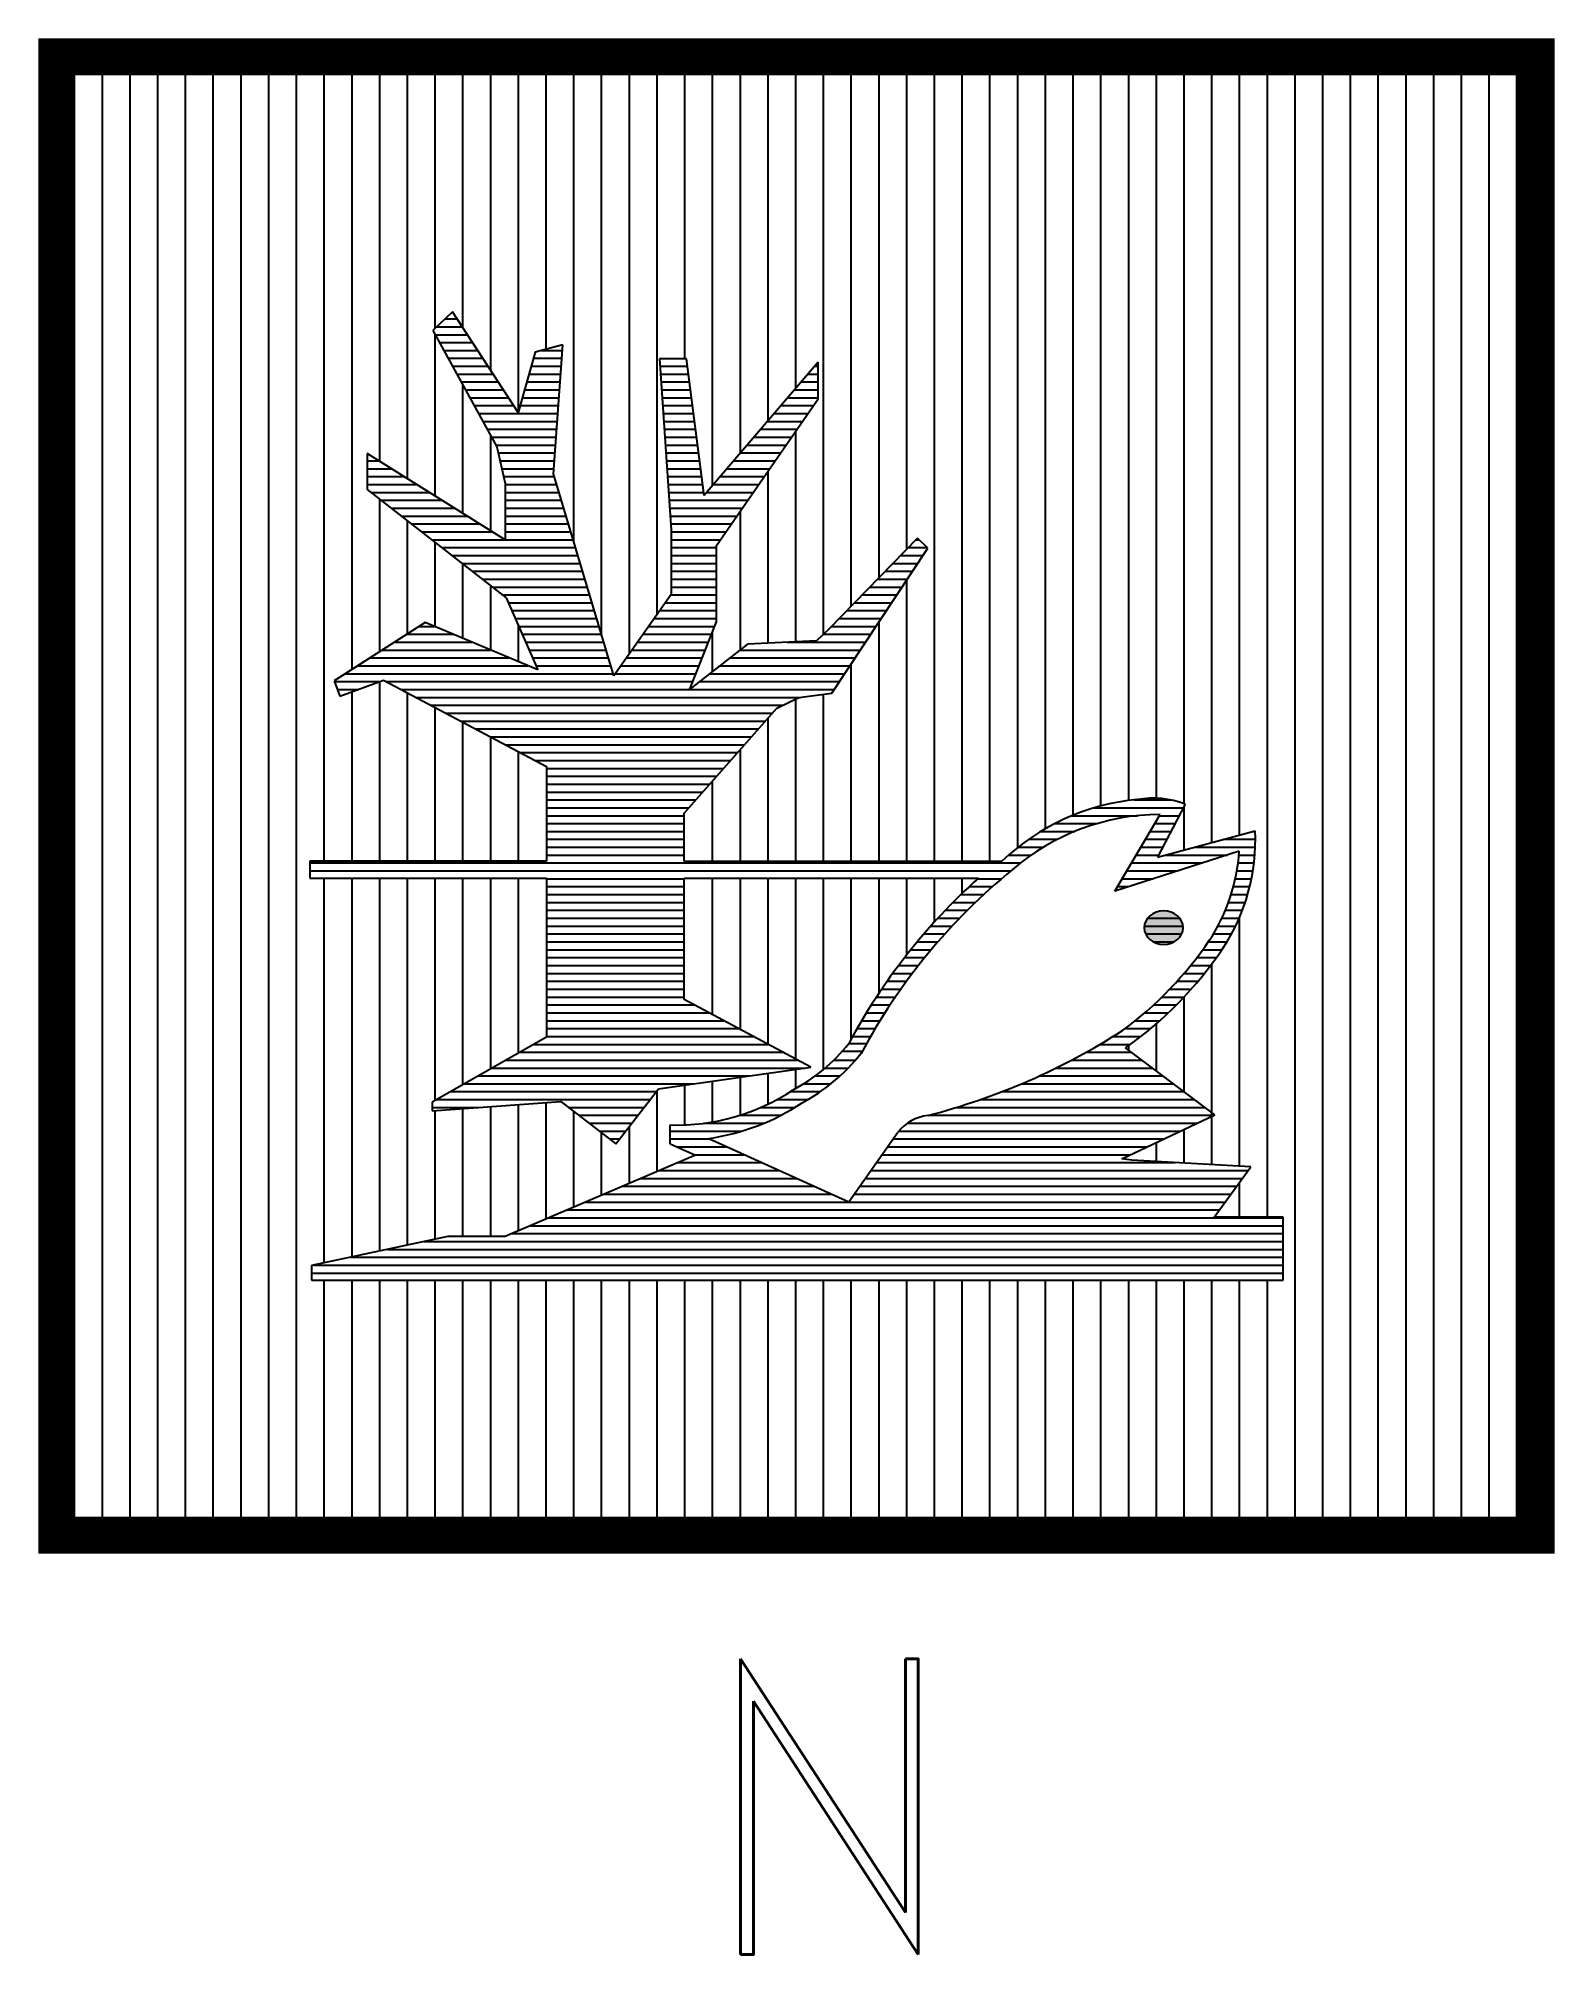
# Model space of a CAD drawing. Header units: inches. Extents: x -492226 to -488382, y 234253 to 239113.
import ezdxf

# ---------------------------------------------------------------- set-up
doc = ezdxf.new("R2010")
doc.units = ezdxf.units.IN
doc.header["$MEASUREMENT"] = 0
doc.layers.get('0').update_dxf_attribs({"color": 2})
doc.layers.add('TXT', color=7, linetype='Continuous')
doc.layers.add('VEILIG', color=7, linetype='Continuous')
doc.styles.add('ROMAND', font='romand')

msp = doc.modelspace()

# ---------------------------------------------------------------- hatches: boundary and pattern name
h = msp.add_hatch(color=0)
edge = h.paths.add_edge_path()
edge.add_ellipse((-489373, 236857.5), major_axis=(49.4, 0), ratio=0.861706, start_angle=0, end_angle=360, ccw=False)

# ---------------------------------------------------------------- linework, layer by layer
at = {"color": 0}
for p, q in [((-492133.6, 235316.4), (-492133.6, 239066.4)), ((-488477.4, 235316.4), (-488477.4, 239066.4)), ((-491176.2, 238419.3), (-491226, 238372.6)), ((-491009.1, 238163.8), (-491176.2, 238419.3)), ((-491226, 238372.6), (-491063.2, 238076.7)), ((-491216.4, 238381.6), (-491151.5, 238381.6)), ((-491195.1, 238401.6), (-491164.6, 238401.6)), ((-491220, 238361.6), (-491138.4, 238361.6)), ((-491208.9, 238341.6), (-491125.3, 238341.6)), ((-491197.9, 238321.6), (-491112.2, 238321.6)), ((-490966.4, 238317.3), (-491009.1, 238163.8)), ((-490896.2, 238335.6), (-490966.4, 238317.3)), ((-490950, 238321.6), (-490897.2, 238321.6)), ((-490919.6, 238008.4), (-490896.2, 238335.6)), ((-491186.9, 238301.6), (-491099.2, 238301.6)), ((-491175.9, 238281.6), (-491086.1, 238281.6)), ((-490976.3, 238281.6), (-490900.1, 238281.6)), ((-490970.7, 238301.6), (-490898.6, 238301.6)), ((-490582.6, 238300.7), (-490651.1, 238300.7)), ((-490651.1, 238300.7), (-490621.7, 237866.4)), ((-490649.8, 238281.6), (-490580.1, 238281.6)), ((-490538.1, 237954.1), (-490582.6, 238300.7)), ((-490249, 238291.5), (-490530.6, 237962.9)), ((-490257.5, 238281.6), (-490249, 238281.6)), ((-490249, 238198.5), (-490249, 238291.5)), ((-491164.9, 238261.6), (-491073, 238261.6)), ((-491153.9, 238241.6), (-491059.9, 238241.6)), ((-491142.9, 238221.6), (-491046.8, 238221.6)), ((-490993, 238221.6), (-490904.4, 238221.6)), ((-490987.4, 238241.6), (-490902.9, 238241.6)), ((-490981.9, 238261.6), (-490901.5, 238261.6)), ((-490648.4, 238261.6), (-490577.5, 238261.6)), ((-490647.1, 238241.6), (-490575, 238241.6)), ((-490645.7, 238221.6), (-490572.4, 238221.6)), ((-490308.9, 238221.6), (-490249, 238221.6)), ((-490291.8, 238241.6), (-490249, 238241.6)), ((-490274.6, 238261.6), (-490249, 238261.6)), ((-491131.9, 238201.6), (-491033.7, 238201.6)), ((-491120.9, 238181.6), (-491020.7, 238181.6)), ((-491004.1, 238181.6), (-490907.2, 238181.6)), ((-490998.6, 238201.6), (-490905.8, 238201.6)), ((-490644.4, 238201.6), (-490569.8, 238201.6)), ((-490643, 238181.6), (-490567.3, 238181.6)), ((-490506.8, 237827.1), (-490249, 238198.5)), ((-490343.2, 238181.6), (-490260.8, 238181.6)), ((-490326.1, 238201.6), (-490249, 238201.6)), ((-491109.9, 238161.6), (-490908.6, 238161.6)), ((-491098.9, 238141.6), (-490910.1, 238141.6)), ((-491087.8, 238121.6), (-490911.5, 238121.6)), ((-490641.7, 238161.6), (-490564.7, 238161.6)), ((-490640.3, 238141.6), (-490562.1, 238141.6)), ((-490639, 238121.6), (-490559.6, 238121.6)), ((-490394.6, 238121.6), (-490302.4, 238121.6)), ((-490377.5, 238141.6), (-490288.6, 238141.6)), ((-490360.3, 238161.6), (-490274.7, 238161.6)), ((-491076.8, 238101.6), (-490912.9, 238101.6)), ((-491065.8, 238081.6), (-490914.4, 238081.6)), ((-491063.2, 238076.7), (-491042.4, 237984.4)), ((-490637.6, 238101.6), (-490557, 238101.6)), ((-490636.3, 238081.6), (-490554.4, 238081.6)), ((-490428.9, 238081.6), (-490330.2, 238081.6)), ((-490411.8, 238101.6), (-490316.3, 238101.6)), ((-491391.7, 238060), (-491391.7, 237968.5)), ((-491042.4, 237841.5), (-491391.7, 238060)), ((-491391.7, 238041.6), (-491362.2, 238041.6)), ((-491059.8, 238061.6), (-490915.8, 238061.6)), ((-491055.2, 238041.6), (-490917.2, 238041.6)), ((-490634.9, 238061.6), (-490551.9, 238061.6)), ((-490633.5, 238041.6), (-490549.3, 238041.6)), ((-490463.2, 238041.6), (-490358, 238041.6)), ((-490446.1, 238061.6), (-490344.1, 238061.6)), ((-491391.7, 238021.6), (-491330.2, 238021.6)), ((-491391.7, 238001.6), (-491298.3, 238001.6)), ((-491391.7, 237981.6), (-491266.3, 237981.6)), ((-491050.7, 238021.6), (-490918.6, 238021.6)), ((-491046.2, 238001.6), (-490917.6, 238001.6)), ((-491042.4, 237984.4), (-491042.4, 237841.5)), ((-491042.4, 237981.6), (-490911.6, 237981.6)), ((-490767, 237496), (-490919.6, 238008.4)), ((-490632.2, 238021.6), (-490546.7, 238021.6)), ((-490630.8, 238001.6), (-490544.2, 238001.6)), ((-490629.5, 237981.6), (-490541.6, 237981.6)), ((-490514.6, 237981.6), (-490399.6, 237981.6)), ((-490497.5, 238001.6), (-490385.7, 238001.6)), ((-490480.3, 238021.6), (-490371.8, 238021.6)), ((-491391.7, 237968.5), (-491039.4, 237694.1)), ((-491382.8, 237961.6), (-491234.3, 237961.6)), ((-491382.8, 237961.6), (-491234.3, 237961.6)), ((-491357.1, 237941.6), (-491202.3, 237941.6)), ((-491357.1, 237941.6), (-491202.3, 237941.6)), ((-491042.4, 237961.6), (-490905.7, 237961.6)), ((-491042.4, 237961.6), (-490905.7, 237961.6)), ((-491042.4, 237941.6), (-490899.7, 237941.6)), ((-491042.4, 237941.6), (-490899.7, 237941.6)), ((-490628.1, 237961.6), (-490539, 237961.6)), ((-490628.1, 237961.6), (-490539, 237961.6)), ((-490626.8, 237941.6), (-490427.4, 237941.6)), ((-490626.8, 237941.6), (-490427.4, 237941.6)), ((-490530.6, 237962.9), (-490538.1, 237954.1)), ((-490531.8, 237961.6), (-490413.5, 237961.6)), ((-491331.5, 237921.6), (-491170.3, 237921.6)), ((-491305.8, 237901.6), (-491138.3, 237901.6)), ((-491280.1, 237881.6), (-491106.4, 237881.6)), ((-491042.4, 237921.6), (-490893.7, 237921.6)), ((-491042.4, 237901.6), (-490887.8, 237901.6)), ((-491042.4, 237881.6), (-490881.8, 237881.6)), ((-490625.4, 237921.6), (-490441.3, 237921.6)), ((-490624.1, 237901.6), (-490455.1, 237901.6)), ((-490622.7, 237881.6), (-490469, 237881.6)), ((-491254.4, 237861.6), (-491074.4, 237861.6)), ((-491228.8, 237841.6), (-490869.9, 237841.6)), ((-491042.4, 237861.6), (-490875.9, 237861.6)), ((-490621.7, 237866.4), (-490621.7, 237702.5)), ((-490621.7, 237861.6), (-490482.9, 237861.6)), ((-490621.7, 237841.6), (-490496.8, 237841.6)), ((-489997, 237845.5), (-490221.8, 237615)), ((-490000.9, 237841.6), (-489993, 237841.6)), ((-489970.6, 237819.7), (-489997, 237845.5)), ((-491203.1, 237821.6), (-490864, 237821.6)), ((-491177.4, 237801.6), (-490858, 237801.6)), ((-491151.8, 237781.6), (-490852.1, 237781.6)), ((-490621.7, 237821.6), (-490506.8, 237821.6)), ((-490621.7, 237801.6), (-490506.8, 237801.6)), ((-490621.7, 237781.6), (-490506.8, 237781.6)), ((-490506.8, 237809.4), (-490506.8, 237827.1)), ((-490506.8, 237632.9), (-490506.8, 237809.4)), ((-490214.3, 237452.7), (-489970.6, 237819.7)), ((-490059.4, 237781.6), (-489995.9, 237781.6)), ((-490039.9, 237801.6), (-489982.6, 237801.6)), ((-490020.4, 237821.6), (-489972.4, 237821.6)), ((-491126.1, 237761.6), (-490846.1, 237761.6)), ((-491100.4, 237741.6), (-490840.1, 237741.6)), ((-490621.7, 237761.6), (-490506.8, 237761.6)), ((-490621.7, 237741.6), (-490506.8, 237741.6)), ((-490098.4, 237741.6), (-490022.5, 237741.6)), ((-490078.9, 237761.6), (-490009.2, 237761.6)), ((-491074.7, 237721.6), (-490834.2, 237721.6)), ((-491049.1, 237701.6), (-490828.2, 237701.6)), ((-491039.4, 237694.1), (-490959.9, 237511.2)), ((-490621.7, 237702.5), (-490767, 237496)), ((-490622.4, 237701.6), (-490506.8, 237701.6)), ((-490621.7, 237721.6), (-490506.8, 237721.6)), ((-490137.4, 237701.6), (-490049, 237701.6)), ((-490117.9, 237721.6), (-490035.7, 237721.6)), ((-491034, 237681.6), (-490822.3, 237681.6)), ((-491025.3, 237661.6), (-490816.3, 237661.6)), ((-491016.6, 237641.6), (-490810.4, 237641.6)), ((-490664.6, 237641.6), (-490506.8, 237641.6)), ((-490650.5, 237661.6), (-490506.8, 237661.6)), ((-490636.4, 237681.6), (-490506.8, 237681.6)), ((-490195.9, 237641.6), (-490088.9, 237641.6)), ((-490176.4, 237661.6), (-490075.6, 237661.6)), ((-490156.9, 237681.6), (-490062.3, 237681.6)), ((-491245.4, 237631.7), (-491475.7, 237483.9)), ((-491292.3, 237601.6), (-491174.1, 237601.6)), ((-491261.2, 237621.6), (-491221.4, 237621.6)), ((-490959.9, 237511.2), (-491245.4, 237631.7)), ((-491007.9, 237621.6), (-490804.4, 237621.6)), ((-490999.2, 237601.6), (-490798.5, 237601.6)), ((-490692.7, 237601.6), (-490519.2, 237601.6)), ((-490678.7, 237621.6), (-490511.3, 237621.6)), ((-490574, 237462.5), (-490506.8, 237632.9)), ((-490221.8, 237615), (-490252.8, 237585.4)), ((-490235.9, 237601.6), (-490115.4, 237601.6)), ((-490215.4, 237621.6), (-490102.2, 237621.6)), ((-491385.8, 237541.6), (-491031.9, 237541.6)), ((-491354.7, 237561.6), (-491079.3, 237561.6)), ((-491323.5, 237581.6), (-491126.7, 237581.6)), ((-490990.5, 237581.6), (-490792.5, 237581.6)), ((-490981.8, 237561.6), (-490786.5, 237561.6)), ((-490973.1, 237541.6), (-490780.6, 237541.6)), ((-490734.9, 237541.6), (-490542.8, 237541.6)), ((-490720.9, 237561.6), (-490534.9, 237561.6)), ((-490706.8, 237581.6), (-490527, 237581.6)), ((-490427.8, 237576.4), (-490574, 237462.5)), ((-490472.5, 237541.6), (-490155.3, 237541.6)), ((-490446.8, 237561.6), (-490142, 237561.6)), ((-490252.8, 237585.4), (-490427.8, 237576.4)), ((-490327.7, 237581.6), (-490128.7, 237581.6)), ((-491448.2, 237501.6), (-490558.6, 237501.6)), ((-491448.2, 237501.6), (-490558.6, 237501.6)), ((-491417, 237521.6), (-490984.6, 237521.6)), ((-490964.4, 237521.6), (-490774.6, 237521.6)), ((-490749, 237521.6), (-490550.7, 237521.6)), ((-490523.8, 237501.6), (-490181.9, 237501.6)), ((-490523.8, 237501.6), (-490181.9, 237501.6)), ((-490498.2, 237521.6), (-490168.6, 237521.6)), ((-491475.7, 237483.9), (-491461.4, 237445.1)), ((-491474.8, 237481.6), (-491362.5, 237481.6)), ((-491474.8, 237481.6), (-491362.5, 237481.6)), ((-491467.4, 237461.6), (-491416.7, 237461.6)), ((-491461.4, 237445.1), (-491351.1, 237485.7)), ((-491351.1, 237485.7), (-490937.3, 237265.9)), ((-491343.3, 237481.6), (-490566.5, 237481.6)), ((-491343.3, 237481.6), (-490566.5, 237481.6)), ((-491305.6, 237461.6), (-490208.4, 237461.6)), ((-491268, 237441.6), (-490294.1, 237441.6)), ((-490549.5, 237481.6), (-490195.1, 237481.6)), ((-490549.5, 237481.6), (-490195.1, 237481.6)), ((-490353.8, 237414.6), (-490297.6, 237441.1)), ((-490297.6, 237441.1), (-490214.3, 237452.7)), ((-491230.3, 237421.6), (-490339, 237421.6)), ((-491192.7, 237401.6), (-490365.3, 237401.6)), ((-490588.6, 237147.6), (-490353.8, 237414.6)), ((-491155, 237381.6), (-490382.9, 237381.6)), ((-491117.3, 237361.6), (-490400.5, 237361.6)), ((-491079.7, 237341.6), (-490418, 237341.6)), ((-491042, 237321.6), (-490435.6, 237321.6)), ((-491004.4, 237301.6), (-490453.2, 237301.6)), ((-490966.7, 237281.6), (-490470.8, 237281.6)), ((-490937.3, 237265.9), (-490937.3, 237025.8)), ((-490937.3, 237261.6), (-490488.4, 237261.6)), ((-490937.3, 237241.6), (-490506, 237241.6)), ((-490937.3, 237221.6), (-490523.5, 237221.6)), ((-490937.3, 237201.6), (-490541.1, 237201.6)), ((-490937.3, 237181.6), (-490558.7, 237181.6)), ((-490937.3, 237161.6), (-490576.3, 237161.6)), ((-489548.8, 237161.6), (-489323.1, 237161.6)), ((-489448, 237181.6), (-489355.2, 237181.6)), ((-489318.2, 237170.9), (-489388.5, 237036.1)), ((-490937.3, 237141.6), (-490588.6, 237141.6)), ((-490937.3, 237121.6), (-490588.6, 237121.6)), ((-490937.3, 237101.6), (-490588.6, 237101.6)), ((-490588.6, 237025.8), (-490588.6, 237147.6)), ((-489684.5, 237101.6), (-489598.2, 237101.6)), ((-489648.8, 237121.6), (-489540.9, 237121.6)), ((-489605.6, 237141.6), (-489439.1, 237141.6)), ((-489496.6, 236950.5), (-489382.1, 237144.7)), ((-489407.5, 237101.6), (-489354.4, 237101.6)), ((-489395.7, 237121.6), (-489343.9, 237121.6)), ((-489388.5, 237036.1), (-489141.2, 237103.5)), ((-489383.9, 237141.6), (-489333.5, 237141.6)), ((-489148.3, 237101.6), (-489141.1, 237101.6)), ((-490937.3, 237081.6), (-490588.6, 237081.6)), ((-490937.3, 237061.6), (-490588.6, 237061.6)), ((-489742, 237061.6), (-489678, 237061.6)), ((-489715.1, 237081.6), (-489641.9, 237081.6)), ((-489181.6, 237051.2), (-489496.6, 236950.5)), ((-489431.1, 237061.6), (-489375.2, 237061.6)), ((-489419.3, 237081.6), (-489364.8, 237081.6)), ((-489295.1, 237061.6), (-489141, 237061.6)), ((-489221.7, 237081.6), (-489140.6, 237081.6)), ((-490937.3, 237025.8), (-491537.7, 237025.8)), ((-491537.7, 237025.8), (-491537.7, 236983.4)), ((-491537.7, 237021.6), (-489736.1, 237021.6)), ((-491537.7, 237021.6), (-489736.1, 237021.6)), ((-490937.3, 237041.6), (-490588.6, 237041.6)), ((-490937.3, 237041.6), (-490588.6, 237041.6)), ((-490588.6, 237025.8), (-489783, 237025.8)), ((-489765.9, 237041.6), (-489708.9, 237041.6)), ((-489765.9, 237041.6), (-489708.9, 237041.6)), ((-489454.7, 237021.6), (-489274.2, 237021.6)), ((-489454.7, 237021.6), (-489274.2, 237021.6)), ((-489442.9, 237041.6), (-489385.6, 237041.6)), ((-489442.9, 237041.6), (-489385.6, 237041.6)), ((-489368.5, 237041.6), (-489211.6, 237041.6)), ((-489368.5, 237041.6), (-489211.6, 237041.6)), ((-489184.4, 237021.6), (-489144.1, 237021.6)), ((-489184.4, 237021.6), (-489144.1, 237021.6)), ((-489182.3, 237041.6), (-489142.1, 237041.6)), ((-489182.3, 237041.6), (-489142.1, 237041.6)), ((-491537.7, 237001.6), (-489760.5, 237001.6)), ((-491537.7, 236983.4), (-490937.3, 236983.4)), ((-490937.3, 236983.4), (-490937.3, 236579.8)), ((-490937.3, 236981.6), (-490588.6, 236981.6)), ((-490937.3, 236961.6), (-490588.6, 236961.6)), ((-490588.6, 236675.4), (-490588.6, 236983.4)), ((-490588.6, 236983.4), (-489842.4, 236983.4)), ((-489866, 236961.6), (-489807.3, 236961.6)), ((-489844.3, 236981.6), (-489784.4, 236981.6)), ((-489490.1, 236961.6), (-489461.9, 236961.6)), ((-489478.3, 236981.6), (-489399.3, 236981.6)), ((-489466.5, 237001.6), (-489336.8, 237001.6)), ((-489196.2, 236961.6), (-489154.9, 236961.6)), ((-489191.3, 236981.6), (-489150.4, 236981.6)), ((-489187.4, 237001.6), (-489146.9, 237001.6)), ((-490937.3, 236941.6), (-490588.6, 236941.6)), ((-490937.3, 236921.6), (-490588.6, 236921.6)), ((-489907, 236921.6), (-489850.4, 236921.6)), ((-489886.9, 236941.6), (-489829.3, 236941.6)), ((-489208.8, 236921.6), (-489166.4, 236921.6)), ((-489202, 236941.6), (-489160.2, 236941.6)), ((-490937.3, 236901.6), (-490588.6, 236901.6)), ((-490937.3, 236881.6), (-490588.6, 236881.6)), ((-490937.3, 236861.6), (-490588.6, 236861.6)), ((-489963.2, 236861.6), (-489909.4, 236861.6)), ((-489945.2, 236881.6), (-489890.5, 236881.6)), ((-489926.4, 236901.6), (-489870.8, 236901.6)), ((-489422.2, 236861.6), (-489323.9, 236861.6)), ((-489413.8, 236881.6), (-489332.3, 236881.6)), ((-489235.8, 236861.6), (-489190.9, 236861.6)), ((-489225.6, 236881.6), (-489181.7, 236881.6)), ((-489216.7, 236901.6), (-489173.6, 236901.6)), ((-490937.3, 236841.6), (-490588.6, 236841.6)), ((-490937.3, 236821.6), (-490588.6, 236821.6)), ((-489997.6, 236821.6), (-489945.3, 236821.6)), ((-489980.7, 236841.6), (-489927.7, 236841.6)), ((-489418.9, 236841.6), (-489327.2, 236841.6)), ((-489399.6, 236821.6), (-489346.5, 236821.6)), ((-489260.1, 236821.6), (-489212.6, 236821.6)), ((-489247.2, 236841.6), (-489201.1, 236841.6)), ((-490937.3, 236801.6), (-490588.6, 236801.6)), ((-490937.3, 236781.6), (-490588.6, 236781.6)), ((-490937.3, 236761.6), (-490588.6, 236761.6)), ((-490045, 236761.6), (-489994.7, 236761.6)), ((-490029.7, 236781.6), (-489978.8, 236781.6)), ((-490013.9, 236801.6), (-489962.3, 236801.6)), ((-489304.8, 236761.6), (-489254, 236761.6)), ((-489289.1, 236781.6), (-489239.3, 236781.6)), ((-489274.2, 236801.6), (-489225.3, 236801.6)), ((-490937.3, 236741.6), (-490588.6, 236741.6)), ((-490937.3, 236721.6), (-490588.6, 236721.6)), ((-490074, 236721.6), (-490024.9, 236721.6)), ((-490059.7, 236741.6), (-490010, 236741.6)), ((-489339, 236721.6), (-489285.9, 236721.6)), ((-489321.4, 236741.6), (-489269.5, 236741.6)), ((-490937.3, 236701.6), (-490588.6, 236701.6)), ((-490937.3, 236681.6), (-490588.6, 236681.6)), ((-490267.5, 236503.7), (-490588.6, 236675.4)), ((-490101.2, 236681.6), (-490053.1, 236681.6)), ((-490087.8, 236701.6), (-490039.2, 236701.6)), ((-489377.4, 236681.6), (-489321.5, 236681.6)), ((-489357.7, 236701.6), (-489303.2, 236701.6)), ((-490937.3, 236661.6), (-490562.7, 236661.6)), ((-490937.3, 236641.6), (-490525.3, 236641.6)), ((-490937.3, 236621.6), (-490487.9, 236621.6)), ((-490138.6, 236621.6), (-490091.9, 236621.6)), ((-490126.6, 236641.6), (-490079.4, 236641.6)), ((-490114.1, 236661.6), (-490066.5, 236661.6)), ((-489444.8, 236621.6), (-489383, 236621.6)), ((-489420.9, 236641.6), (-489361.3, 236641.6)), ((-489398.5, 236661.6), (-489340.8, 236661.6)), ((-490937.3, 236579.8), (-491227.4, 236414.8)), ((-490937.3, 236601.6), (-490450.5, 236601.6)), ((-490937.3, 236581.6), (-490413.1, 236581.6)), ((-490937.3, 236581.6), (-490413.1, 236581.6)), ((-490161.6, 236581.6), (-490115.7, 236581.6)), ((-490161.6, 236581.6), (-490115.7, 236581.6)), ((-490150.3, 236601.6), (-490104, 236601.6)), ((-489501, 236581.6), (-489430.8, 236581.6)), ((-489501, 236581.6), (-489430.8, 236581.6)), ((-489470.4, 236601.6), (-489406.1, 236601.6)), ((-491039.8, 236521.6), (-490300.9, 236521.6)), ((-491004.6, 236541.6), (-490338.3, 236541.6)), ((-490969.5, 236561.6), (-490375.7, 236561.6)), ((-490969.5, 236561.6), (-490375.7, 236561.6)), ((-490209.2, 236521.6), (-490154.3, 236521.6)), ((-490187.3, 236544.7), (-490140.7, 236544.7)), ((-490187.3, 236544.7), (-490136.9, 236544.7)), ((-490171.4, 236563.6), (-490125.8, 236563.6)), ((-490171.4, 236563.6), (-490125.8, 236563.6)), ((-489606.3, 236521.6), (-489428.4, 236521.6)), ((-489569.2, 236541.6), (-489455, 236541.6)), ((-489534.2, 236561.6), (-489457.2, 236561.6)), ((-489534.2, 236561.6), (-489457.2, 236561.6)), ((-489243.3, 236382.4), (-489469.6, 236552.6)), ((-491110.1, 236481.6), (-490423.4, 236481.6)), ((-491075, 236501.6), (-490282.5, 236501.6)), ((-490653.8, 236448.8), (-490267.5, 236503.7)), ((-490256.3, 236481.6), (-490193.3, 236481.6)), ((-490231.1, 236501.6), (-490172.7, 236501.6)), ((-489687.9, 236481.6), (-489375.2, 236481.6)), ((-489645.8, 236501.6), (-489401.8, 236501.6)), ((-491215.6, 236421.6), (-490674.8, 236421.6)), ((-491180.4, 236441.6), (-490659.4, 236441.6)), ((-491145.3, 236461.6), (-490564.2, 236461.6)), ((-490761.4, 236309.1), (-490653.8, 236448.8)), ((-490353.4, 236421.6), (-490274.6, 236421.6)), ((-490319.5, 236441.6), (-490243.4, 236441.6)), ((-490285.8, 236461.6), (-490216.7, 236461.6)), ((-489837.2, 236421.6), (-489295.5, 236421.6)), ((-489782.8, 236441.6), (-489322, 236441.6)), ((-489733.4, 236461.6), (-489348.6, 236461.6)), ((-491227.4, 236393.2), (-490900.8, 236416.4)), ((-491227.4, 236414.8), (-491227.4, 236393.2)), ((-491227.4, 236401.6), (-491109.4, 236401.6)), ((-490900.8, 236416.4), (-490761.4, 236309.1)), ((-490881.5, 236401.6), (-490690.2, 236401.6)), ((-490855.5, 236381.6), (-490705.6, 236381.6)), ((-490448, 236381.6), (-490343.5, 236381.6)), ((-490394.5, 236401.6), (-490308, 236401.6)), ((-489968.8, 236381.6), (-489245, 236381.6)), ((-489898.3, 236401.6), (-489268.9, 236401.6)), ((-489479.2, 236271.3), (-489243.3, 236382.4)), ((-490829.6, 236361.6), (-490721, 236361.6)), ((-490803.6, 236341.6), (-490736.4, 236341.6)), ((-490623.7, 236309), (-490623.7, 236357.2)), ((-490623.7, 236341.6), (-490442, 236341.6)), ((-490538.7, 236361.6), (-490386.3, 236361.6)), ((-490525.9, 236323), (-490171.1, 236161.8)), ((-490171.1, 236161.8), (-490046.5, 236338.5)), ((-490044.1, 236341.6), (-489330, 236341.6)), ((-490022.5, 236361.6), (-489287.5, 236361.6)), ((-490560.1, 236280.6), (-491042, 236074.4)), ((-490777.6, 236321.6), (-490751.8, 236321.6)), ((-490623.7, 236321.6), (-490522.8, 236321.6)), ((-490623.7, 236309), (-490560.1, 236280.6)), ((-490607.1, 236301.6), (-490478.8, 236301.6)), ((-490562.2, 236281.6), (-490434.8, 236281.6)), ((-490086.7, 236281.6), (-489457.4, 236281.6)), ((-490072.6, 236301.6), (-489414.9, 236301.6)), ((-490058.5, 236321.6), (-489372.5, 236321.6)), ((-490651.3, 236241.6), (-490346.7, 236241.6)), ((-490604.6, 236261.6), (-490390.7, 236261.6)), ((-490114.9, 236241.6), (-489158.5, 236241.6)), ((-490100.8, 236261.6), (-489343.7, 236261.6)), ((-489454, 236267.9), (-489479.2, 236271.3)), ((-489152, 236250.5), (-489454, 236267.9)), ((-489244.7, 236123), (-489152, 236250.5)), ((-490791.5, 236181.6), (-490214.6, 236181.6)), ((-490744.8, 236201.6), (-490258.7, 236201.6)), ((-490698.1, 236221.6), (-490302.7, 236221.6)), ((-490157.2, 236181.6), (-489202.2, 236181.6)), ((-490143.1, 236201.6), (-489187.6, 236201.6)), ((-490129, 236221.6), (-489173.1, 236221.6)), ((-490885, 236141.6), (-489231.2, 236141.6)), ((-490838.3, 236161.6), (-489216.7, 236161.6)), ((-491025.2, 236081.6), (-489070.3, 236081.6)), ((-490978.5, 236101.6), (-489070.3, 236101.6)), ((-490978.5, 236101.6), (-489070.3, 236101.6)), ((-490931.7, 236121.6), (-489070.3, 236121.6)), ((-490931.7, 236121.6), (-489070.3, 236121.6)), ((-489070.3, 236123), (-489244.7, 236123)), ((-489070.3, 235963.4), (-489070.3, 236123)), ((-491187.5, 236074.4), (-491533, 236000.4)), ((-491340.7, 236041.6), (-489070.3, 236041.6)), ((-491247.3, 236061.6), (-489070.3, 236061.6)), ((-491042, 236074.4), (-491187.5, 236074.4)), ((-491533, 236000.4), (-491533, 235963.4)), ((-491527.5, 236001.6), (-489070.3, 236001.6)), ((-491434.1, 236021.6), (-489070.3, 236021.6)), ((-491533, 235981.6), (-489070.3, 235981.6)), ((-491533, 235963.4), (-489070.3, 235963.4))]:
    msp.add_line(p, q, dxfattribs=at)
for p, q in [((-492063.3, 235316.4), (-492063.3, 239066.4)), ((-491993, 235316.4), (-491993, 239066.4)), ((-491922.7, 235316.4), (-491922.7, 239066.4)), ((-491852.4, 235316.4), (-491852.4, 239066.4)), ((-491782.1, 235316.4), (-491782.1, 239066.4)), ((-491711.7, 235316.4), (-491711.7, 239066.4)), ((-491641.4, 235316.4), (-491641.4, 239066.4)), ((-491571.1, 235316.4), (-491571.1, 239066.4)), ((-491500.8, 237025.8), (-491500.8, 239066.4)), ((-491430.5, 237512.9), (-491430.5, 239066.4)), ((-491360.2, 238040.3), (-491360.2, 239066.4)), ((-491289.9, 237996.3), (-491289.9, 239066.4)), ((-491219.6, 238378.6), (-491219.6, 239066.4)), ((-491149.2, 238378.1), (-491149.2, 239066.4)), ((-491078.9, 238270.6), (-491078.9, 239066.4)), ((-491008.6, 238165.5), (-491008.6, 239066.4)), ((-490938.3, 238324.6), (-490938.3, 239066.4)), ((-490868, 237835.1), (-490868, 239066.4)), ((-490797.7, 237598.9), (-490797.7, 239066.4)), ((-490727.4, 237552.3), (-490727.4, 239066.4)), ((-490657.1, 237652.3), (-490657.1, 239066.4)), ((-490586.7, 238300.7), (-490586.7, 239066.4)), ((-490516.4, 237979.5), (-490516.4, 239066.4)), ((-490446.1, 238061.5), (-490446.1, 239066.4)), ((-490375.8, 238143.5), (-490375.8, 239066.4)), ((-490305.5, 238225.6), (-490305.5, 239066.4)), ((-490235.2, 237602.2), (-490235.2, 239066.4)), ((-490164.9, 237673.4), (-490164.9, 239066.4)), ((-490094.6, 237745.5), (-490094.6, 239066.4)), ((-490024.2, 237817.6), (-490024.2, 239066.4)), ((-489953.9, 237025.8), (-489953.9, 239066.4)), ((-489883.6, 237025.8), (-489883.6, 239066.4)), ((-489813.3, 237025.8), (-489813.3, 239066.4)), ((-489743, 237060.7), (-489743, 239066.4)), ((-489672.7, 237108.6), (-489672.7, 239066.4)), ((-489602.4, 237142.9), (-489602.4, 239066.4)), ((-489532.1, 237166.2), (-489532.1, 239066.4)), ((-489461.7, 237179.9), (-489461.7, 239066.4)), ((-489391.4, 237185.8), (-489391.4, 239066.4)), ((-489321.1, 237172), (-489321.1, 239066.4)), ((-489250.8, 237073.6), (-489250.8, 239066.4)), ((-489180.5, 237092.8), (-489180.5, 239066.4)), ((-489110.2, 236123), (-489110.2, 239066.4)), ((-489039.9, 235316.4), (-489039.9, 239066.4)), ((-488969.6, 235316.4), (-488969.6, 239066.4)), ((-488899.2, 235316.4), (-488899.2, 239066.4)), ((-488828.9, 235316.4), (-488828.9, 239066.4)), ((-488758.6, 235316.4), (-488758.6, 239066.4)), ((-488688.3, 235316.4), (-488688.3, 239066.4)), ((-488618, 235316.4), (-488618, 239066.4)), ((-488547.7, 235316.4), (-488547.7, 239066.4)), ((-491219.6, 237952.4), (-491219.6, 238360.8)), ((-491149.2, 237908.4), (-491149.2, 238233.1)), ((-491078.9, 237864.4), (-491078.9, 238105.4)), ((-490305.5, 237582.7), (-490305.5, 238117.2)), ((-490375.8, 237579.1), (-490375.8, 238015.9)), ((-491360.2, 237558), (-491360.2, 237943.9)), ((-491289.9, 237603.1), (-491289.9, 237889.2)), ((-490446.1, 237562.1), (-490446.1, 237914.6)), ((-491219.6, 237620.8), (-491219.6, 237834.4)), ((-491149.2, 237591.1), (-491149.2, 237779.6)), ((-490024.2, 237025.8), (-490024.2, 237738.9)), ((-491078.9, 237561.4), (-491078.9, 237724.8)), ((-491008.6, 237531.7), (-491008.6, 237623.2)), ((-490516.4, 237507.3), (-490516.4, 237608.5)), ((-490094.6, 237025.8), (-490094.6, 237633)), ((-490164.9, 237025.8), (-490164.9, 237527.2)), ((-491430.5, 237025.8), (-491430.5, 237456.5)), ((-491360.2, 237025.8), (-491360.2, 237482.4)), ((-491289.9, 237025.8), (-491289.9, 237453.2)), ((-490235.2, 237025.8), (-490235.2, 237449.8)), ((-491219.6, 237025.8), (-491219.6, 237415.9)), ((-490305.5, 237025.8), (-490305.5, 237437.4)), ((-491149.2, 237025.8), (-491149.2, 237378.5)), ((-490375.8, 237025.8), (-490375.8, 237389.6)), ((-491078.9, 237025.8), (-491078.9, 237341.2)), ((-491008.6, 237025.8), (-491008.6, 237303.8)), ((-490446.1, 237025.8), (-490446.1, 237309.6)), ((-490516.4, 237025.8), (-490516.4, 237229.7)), ((-489321.1, 237054.5), (-489321.1, 237165.3)), ((-491500.8, 236007.3), (-491500.8, 236983.4)), ((-491430.5, 236022.3), (-491430.5, 236983.4)), ((-491360.2, 236037.4), (-491360.2, 236983.4)), ((-491289.9, 236052.4), (-491289.9, 236983.4)), ((-491219.6, 236419.3), (-491219.6, 236983.4)), ((-491149.2, 236459.3), (-491149.2, 236983.4)), ((-491078.9, 236499.3), (-491078.9, 236983.4)), ((-491008.6, 236539.3), (-491008.6, 236983.4)), ((-490516.4, 236636.8), (-490516.4, 236983.4)), ((-490446.1, 236599.2), (-490446.1, 236983.4)), ((-490375.8, 236561.6), (-490375.8, 236983.4)), ((-490305.5, 236524), (-490305.5, 236983.4)), ((-490235.2, 236498.1), (-490235.2, 236983.4)), ((-490164.9, 236575.6), (-490164.9, 236983.4)), ((-490094.6, 236691.6), (-490094.6, 236983.4)), ((-490024.2, 236788.6), (-490024.2, 236983.4)), ((-489953.9, 236872), (-489953.9, 236983.4)), ((-489883.6, 236944.8), (-489883.6, 236983.4)), ((-489180.5, 236252.1), (-489180.5, 236884.4)), ((-489250.8, 236256.2), (-489250.8, 236765.8)), ((-489321.1, 236440.9), (-489321.1, 236682)), ((-489391.4, 236493.8), (-489391.4, 236614.1)), ((-489461.7, 236546.7), (-489461.7, 236558.3)), ((-490516.4, 236365), (-490516.4, 236468.4)), ((-490446.1, 236382.2), (-490446.1, 236478.3)), ((-490375.8, 236410.1), (-490375.8, 236488.3)), ((-490305.5, 236450), (-490305.5, 236498.3)), ((-490657.1, 236239.1), (-490657.1, 236444.6)), ((-490586.7, 236357.5), (-490586.7, 236458.4)), ((-491219.6, 236067.5), (-491219.6, 236393.7)), ((-491149.2, 236074.4), (-491149.2, 236398.7)), ((-491078.9, 236074.4), (-491078.9, 236403.7)), ((-491008.6, 236088.7), (-491008.6, 236408.7)), ((-490938.3, 236118.8), (-490938.3, 236413.7)), ((-490868, 236148.8), (-490868, 236391.2)), ((-490797.7, 236178.9), (-490797.7, 236337)), ((-490727.4, 236209), (-490727.4, 236353.3)), ((-489321.1, 236260.3), (-489321.1, 236345.7)), ((-489391.4, 236264.3), (-489391.4, 236312.6)), ((-489180.5, 236123), (-489180.5, 236211.4)), ((-491500.8, 235316.4), (-491500.8, 235963.4)), ((-491430.5, 235316.4), (-491430.5, 235963.4)), ((-491360.2, 235316.4), (-491360.2, 235963.4)), ((-491289.9, 235316.4), (-491289.9, 235963.4)), ((-491219.6, 235316.4), (-491219.6, 235963.4)), ((-491149.2, 235316.4), (-491149.2, 235963.4)), ((-491078.9, 235316.4), (-491078.9, 235963.4)), ((-491008.6, 235316.4), (-491008.6, 235963.4)), ((-490938.3, 235316.4), (-490938.3, 235963.4)), ((-490868, 235316.4), (-490868, 235963.4)), ((-490797.7, 235316.4), (-490797.7, 235963.4)), ((-490727.4, 235316.4), (-490727.4, 235963.4)), ((-490657.1, 235316.4), (-490657.1, 235963.4)), ((-490586.7, 235316.4), (-490586.7, 235963.4)), ((-490516.4, 235316.4), (-490516.4, 235963.4)), ((-490446.1, 235316.4), (-490446.1, 235963.4)), ((-490375.8, 235316.4), (-490375.8, 235963.4)), ((-490305.5, 235316.4), (-490305.5, 235963.4)), ((-490235.2, 235316.4), (-490235.2, 235963.4)), ((-490164.9, 235316.4), (-490164.9, 235963.4)), ((-490094.6, 235316.4), (-490094.6, 235963.4)), ((-490024.2, 235316.4), (-490024.2, 235963.4)), ((-489953.9, 235316.4), (-489953.9, 235963.4)), ((-489883.6, 235316.4), (-489883.6, 235963.4)), ((-489813.3, 235316.4), (-489813.3, 235963.4)), ((-489743, 235316.4), (-489743, 235963.4)), ((-489672.7, 235316.4), (-489672.7, 235963.4)), ((-489602.4, 235316.4), (-489602.4, 235963.4)), ((-489532.1, 235316.4), (-489532.1, 235963.4)), ((-489461.7, 235316.4), (-489461.7, 235963.4)), ((-489391.4, 235316.4), (-489391.4, 235963.4)), ((-489321.1, 235316.4), (-489321.1, 235963.4)), ((-489250.8, 235316.4), (-489250.8, 235963.4)), ((-489180.5, 235316.4), (-489180.5, 235963.4)), ((-489110.2, 235316.4), (-489110.2, 235963.4))]:
    msp.add_line(p, q)
for centre, radius, start, end in [((-489387.8, 236614.1), 570.7, 95.1969, 133.8304), ((-489399.6, 236958), 228, 69.0904, 100.0863), ((-489378.5, 236564.1), 580.6, 90.3462, 130.6508), ((-489641.5, 237080.2), 500.9, 326.5628, 2.6701), ((-489641.5, 237080.2), 460.9, 326.5628, 356.3911), ((-488780.4, 235810.7), 1542.3, 129.278, 151.8311), ((-488797.7, 235825.6), 1559.4, 132.0613, 151.7526), ((-490035.4, 237352.2), 939.5, 306.4625, 325.9823), ((-490035.4, 237352.2), 979.5, 305.2821, 325.9823), ((-490400.5, 238038.6), 1712.3, 284.5349, 302.6363), ((-490520.6, 236839.8), 445.2, 297.9484, 321.6601), ((-490520.6, 236839.8), 485.2, 297.9484, 321.6601), ((-490608.3, 236892.5), 535.5, 268.3554, 303.6094), ((-490608.3, 236892.5), 575.5, 278.2366, 303.6094), ((-489958.9, 236271.2), 110.5, 96.1856, 142.4421)]:
    msp.add_arc(centre, radius, start, end, dxfattribs=at)
at = {"color": 0, "extrusion": (0, 0, -1)}
msp.add_ellipse((-489373, 236857.5), major_axis=(49.4, 0), ratio=0.861706, dxfattribs=at)
at = {"layer": 'VEILIG', "const_width": 93.8}
msp.add_lwpolyline([(-492178.8, 235316.4), (-488428.8, 235316.4), (-488428.8, 239066.4), (-492178.8, 239066.4)], close=True, dxfattribs=at)

# ---------------------------------------------------------------- texts
at = {"layer": 'TXT', "style": 'ROMAND'}
msp.add_text('N', height=750, dxfattribs=at).set_placement((-490573.9, 234252.7))

doc.saveas('drawing.dxf')
